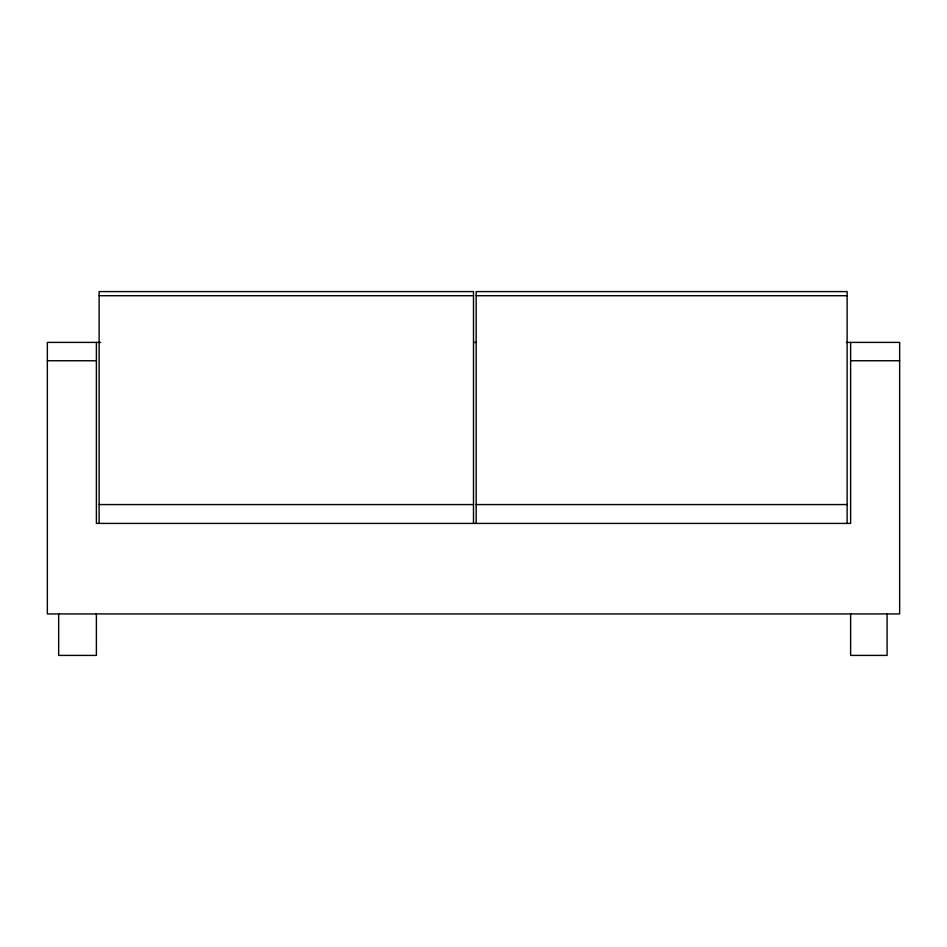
<?xml version="1.0" encoding="UTF-8"?>
<svg xmlns="http://www.w3.org/2000/svg" width="947" height="947" viewBox="0 0 947 947"><rect width="100%" height="100%" fill="white"/><g stroke="black" fill="none" stroke-linecap="round" stroke-linejoin="round"><path stroke-width="1.42" d="M99.115 295.713L473.5 295.713M476.175 295.713L847.127 295.713M100.619 342.4L47.35 342.4L47.35 613.928L899.65 613.928L899.65 342.4L846.381 342.4M473.5 342.4L476.459 342.4M47.35 360.748L96.381 360.748M850.619 360.748L899.65 360.748M99.115 504.562L473.5 504.562M476.175 504.562L847.127 504.562M887.09 613.928L887.09 655.407L850.619 655.407L850.619 613.928M850.619 342.4L850.619 523.419L96.381 523.419L96.381 342.4M847.127 523.419L847.127 291.593L476.175 291.593L476.175 523.419M473.5 523.419L473.5 291.593L99.115 291.593L99.115 523.419M96.381 613.928L96.381 655.407L58.667 655.407L58.667 613.928"/></g></svg>
